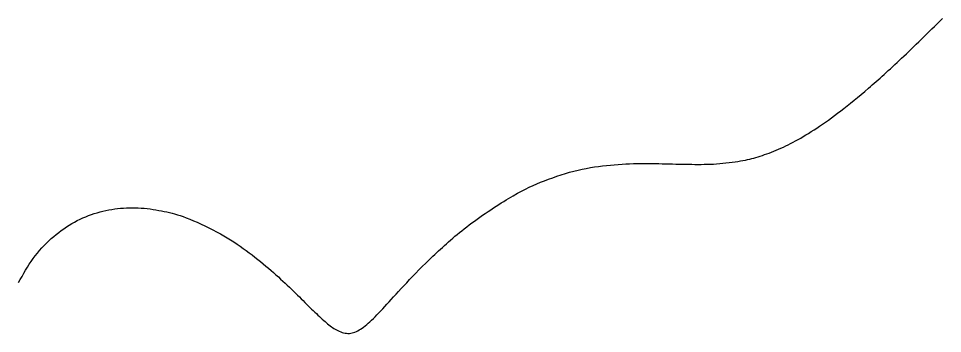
# Model space of a CAD drawing. Extents: x 0 to 7, y -0.38 to 2.
import ezdxf

# ---------------------------------------------------------------- set-up
doc = ezdxf.new("R2010")
doc.units = 0
doc.header["$MEASUREMENT"] = 0

msp = doc.modelspace()

# ---------------------------------------------------------------- linework, layer by layer
msp.add_rational_spline([(0, 0), (1, 2), (2.5, -1), (4, 3), (5.5, 0.5), (7, 2)], [1, 0.7, 1.8, 0.45, 1.3, 1], degree=3, knots=[0, 0, 0, 0, 0.4, 0.7, 1, 1, 1, 1])

doc.saveas('drawing.dxf')
